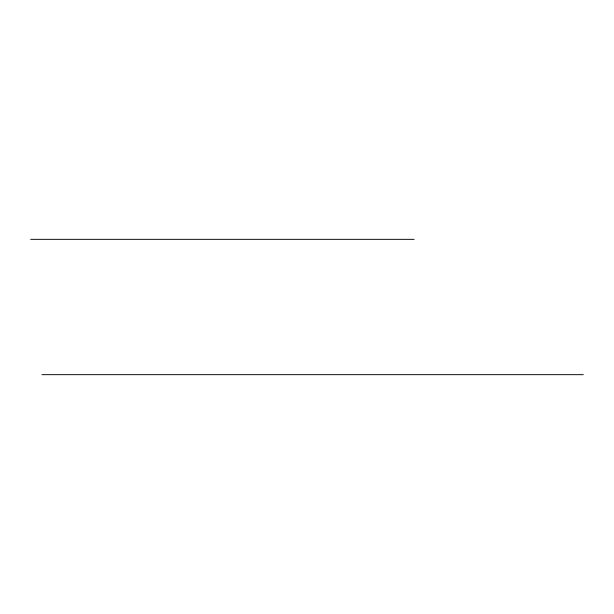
<?xml version="1.0" encoding="UTF-8"?>
<svg xmlns="http://www.w3.org/2000/svg" width="614" height="614" viewBox="0 0 614 614"><rect width="100%" height="100%" fill="white"/><g stroke="black" fill="none" stroke-linecap="round" stroke-linejoin="round"><path stroke-width="0.92" d="M30.7 239.337L414.135 239.337M41.975 374.663L583.3 374.663"/></g></svg>
